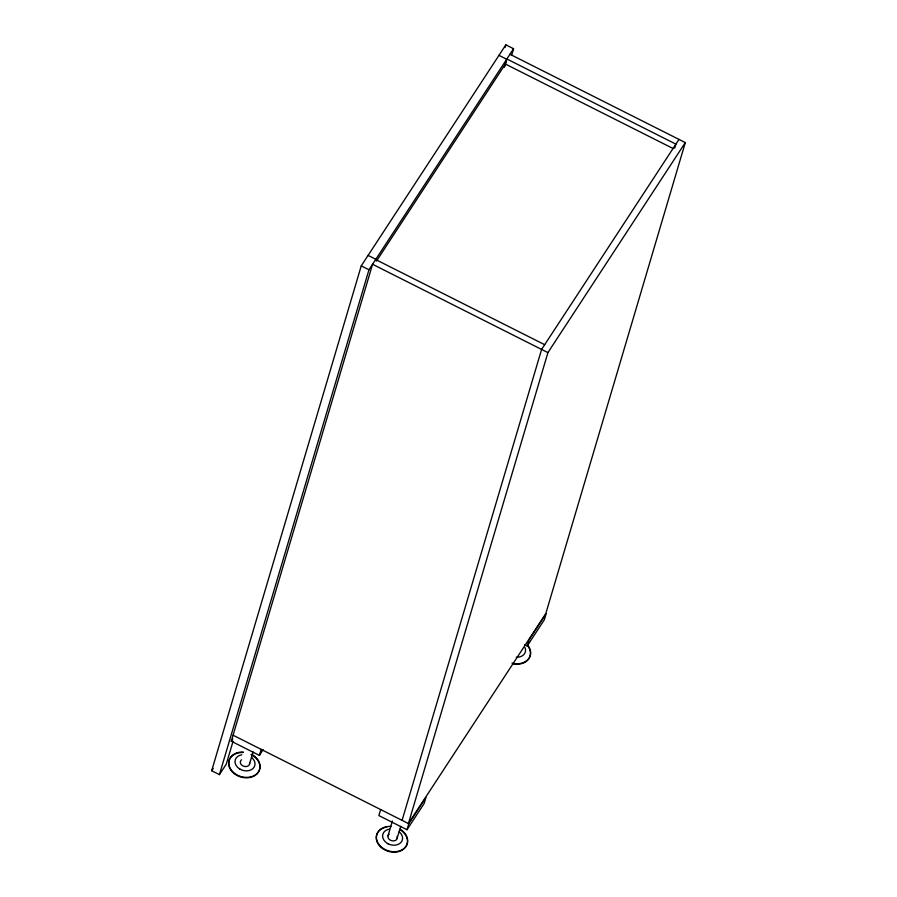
<?xml version="1.0" encoding="UTF-8"?>
<svg xmlns="http://www.w3.org/2000/svg" width="897" height="897" viewBox="0 0 897 897"><rect width="100%" height="100%" fill="white"/><g stroke="black" fill="none" stroke-linecap="round" stroke-linejoin="round"><path stroke-width="1.35" d="M233.052 741.303L226.291 764.121L219.429 774.627L211.692 770.736L361.233 265.893L505.841 44.85L513.566 48.741L511.582 55.457M219.429 774.627L368.959 269.784L513.566 48.741M263.135 749.679L259.401 755.386L231.291 741.225L372.569 264.279L547.921 352.611L408.415 823.547L545.813 613.537L685.308 142.589L509.956 54.257M241.551 759.837A4.765 3.7 16.5 0 0 240.845 760.566L240.43 761.441A4.765 3.7 16.5 0 0 243.412 766.128A4.765 3.7 16.5 0 0 249.175 764.962L253.167 752.011M259.401 755.386L261.184 749.376M505.045 47.53L505.841 44.85M504.316 67.297L506.693 59.247L498.967 55.356M504.731 66.199L506.872 58.978L675.889 144.125L674.701 148.151M380.653 809.565L378.882 815.575L406.991 829.736L424.158 803.488L425.94 797.478L408.774 823.726L406.991 829.736M400.757 826.361L396.766 839.312A4.765 3.7 16.5 0 1 391.002 840.467A4.765 3.7 16.5 0 1 388.02 835.791L392.381 821.035M402.091 820.363L541.597 349.415L678.984 139.405M527.201 645.975L528.983 639.965L546.161 613.705L544.378 619.715L527.201 645.975L524.756 644.741M388.02 835.791L388.435 834.916A4.765 3.7 16.5 0 1 389.13 834.188M376.46 261.094L505.37 64.035L673.154 148.554M211.692 770.736L213.217 768.404M231.291 741.225L232.783 738.949M547.921 352.611L685.308 142.589M239.914 769.222L240.62 769.48M387.504 843.561L388.199 843.83M368.106 255.387L375.832 259.289M375.664 259.547L544.681 344.695M361.233 265.893L368.959 269.784M233.074 735.215L408.774 823.726M397.068 836.475A4.765 3.7 16.5 0 1 397.18 838.437M400.084 829.209A15.899 12.345 16.5 0 1 402.215 849.706A15.899 12.345 16.5 0 1 377.547 842.193A15.899 12.345 16.5 0 1 390.946 826.417M399.95 829.669A15.899 12.345 16.5 0 1 405.522 847.194A15.899 12.345 16.5 0 1 384.611 849.807A15.899 12.345 16.5 0 1 377.828 832.438M378.478 831.553A15.899 12.345 16.5 0 1 382.055 828.66M383.142 828.133A15.899 12.345 16.5 0 1 386.809 827.079M399.176 831.799A10.17 7.894 16.5 0 1 398.896 844.055A10.17 7.894 16.5 0 1 383.838 840.018A10.17 7.894 16.5 0 1 389.343 829.153M527.828 645.997A15.899 12.345 16.5 0 1 528.255 659.519A15.899 12.345 16.5 0 1 513.196 663.836M527.963 645.537A15.899 12.345 16.5 0 1 528.03 659.474A15.899 12.345 16.5 0 1 511.985 663.062M525.025 647.6A10.17 7.894 16.5 0 1 516.257 657.232M249.702 763.123A4.765 3.7 16.5 0 1 249.59 764.087M251.306 754.209A15.899 12.345 16.5 0 1 255.297 774.952A15.899 12.345 16.5 0 1 230.137 768.202A15.899 12.345 16.5 0 1 243.356 752.067M251.171 754.669A15.899 12.345 16.5 0 1 255.163 775.412A15.899 12.345 16.5 0 1 230.002 768.662A15.899 12.345 16.5 0 1 243.222 752.538M251.586 757.449A10.17 7.894 16.5 0 1 251.306 769.716A10.17 7.894 16.5 0 1 236.247 765.668A10.17 7.894 16.5 0 1 241.764 754.814"/></g></svg>
